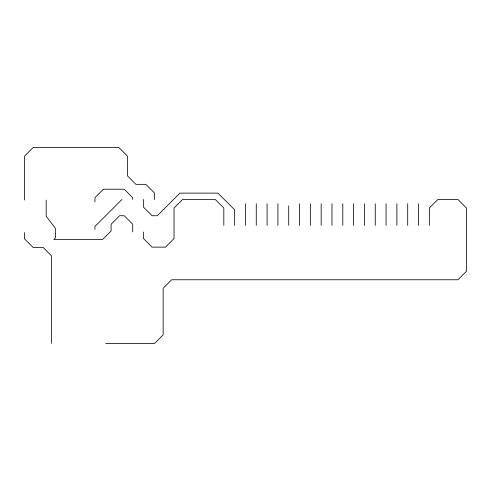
<?xml version="1.0" encoding="UTF-8"?>
<svg xmlns="http://www.w3.org/2000/svg" width="491" height="491" viewBox="0 0 491 491"><rect width="100%" height="100%" fill="white"/><g stroke="black" fill="none" stroke-linecap="round" stroke-linejoin="round"><path stroke-width="0.74" d="M94.916 202.016L95.009 197.646L103.429 189.219L124.211 189.219L132.73 197.738L132.73 199.512M121.909 199.512L94.916 226.504L94.916 229.45M105.675 343.418L154.634 343.418L163.153 334.905L163.153 288.272L171.666 279.76L457.931 279.76L466.45 271.241L466.45 208.024L457.931 199.512L437.855 199.512L429.337 208.024L429.337 225.369M418.516 203.74L418.516 225.369M407.702 203.74L407.702 225.369M396.888 203.74L396.888 225.369M386.067 203.74L386.067 225.369M375.253 203.74L375.253 225.369M364.439 203.74L364.439 225.369M353.618 203.74L353.618 225.369M342.804 203.74L342.804 225.369M331.984 203.74L331.984 225.369M321.169 203.74L321.169 225.369M310.355 203.74L310.355 225.369M299.535 203.74L299.535 225.369M288.72 205.87L288.72 225.369M277.906 203.74L277.906 225.369M267.086 203.74L267.086 225.369M256.271 203.74L256.271 225.369M245.451 203.74L245.451 225.369M234.637 225.369L234.637 209.81L217.949 193.123L179.896 193.123L157.286 215.733L152.063 215.733L143.544 207.214L143.544 199.512M223.822 225.369L223.822 208.024L215.304 199.512L182.542 199.512L174.023 208.024L174.023 238.608L165.51 247.126L152.063 247.126L143.544 238.608L143.544 231.961M154.364 199.512L154.364 192.859L145.845 184.34L135.939 184.34L127.421 175.821L127.421 156.095L118.908 147.582L33.069 147.582L24.55 156.095L24.55 200.052M132.73 231.961L132.73 224.252L124.211 215.733L119.614 215.733L111.095 224.252L111.095 230.973L102.576 239.491L53.893 239.491L55.397 237.982L55.36 228.241L46.185 216.273L46.185 200.052M51.592 343.418L51.592 255.915L43.073 247.396L33.069 247.396L24.55 238.878L24.55 232.501"/></g></svg>
